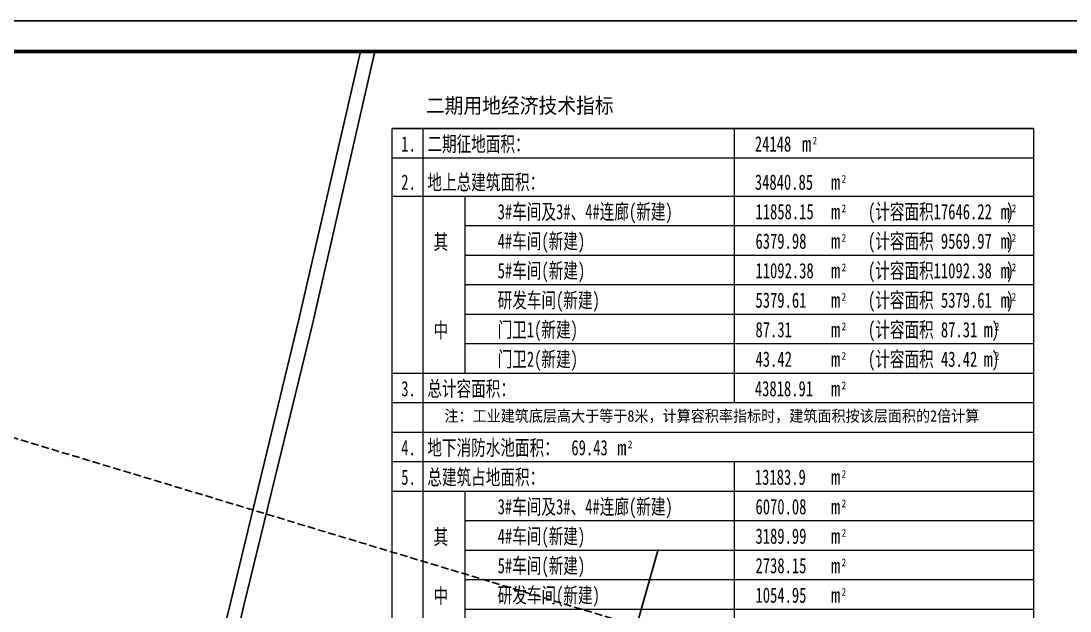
# Model space of a CAD drawing. Header units: millimetres. Extents: x 221342 to 221936, y -165780 to -165359.
# Drawn here: x 221606.5 to 221778.1, y -165455.7 to -165359.3 of the extents above; entities that cross this region are included whole.
import ezdxf

# ---------------------------------------------------------------- set-up
doc = ezdxf.new("R2010")
doc.units = ezdxf.units.MM
doc.linetypes.add('DASH', pattern=[0.35, 0.25, -0.1])
for name, color, linetype in [('COLUMN', 220, 'Continuous'), ('PUB_DIM', 3, 'Continuous'), ('SOLID_HATCH', 251, 'Continuous'), ('TK', 3, 'Continuous'), ('zt-道路', 240, 'Continuous'), ('轴网标注', 240, 'Continuous')]:
    doc.layers.add(name, color=color, linetype=linetype)
doc.styles.add('-仿宋_GB2312', font='', dxfattribs={"width": 0.8})
doc.styles.add('-黑体', font='', dxfattribs={"width": 0.7})
doc.styles.add('dim_font', font='SIMPLEX.shx', dxfattribs={"width": 0.8})
doc.styles.get('-仿宋_GB2312').set_extended_font_data('FangSong_GB2312')
doc.styles.get('-黑体').set_extended_font_data('SimHei')
doc.dimstyles.new('AXIS150', dxfattribs={"dimscale": 1.5, "dimtxt": 300, "dimasz": 1, "dimexe": 250, "dimexo": 300, "dimgap": 150, "dimtad": 1, "dimdec": 0, "dimtxsty": 'dim_font', "dimblk": '_DIMX', "dimblk1": '_DIMX', "dimblk2": '_DIMX', "dimcen": 2.5, "dimse1": 1, "dimse2": 1, "dimclrt": 9, "dimazin": 3, "dimtfac": 1, "dimtdec": 0, "dimtix": 1, "dimtmove": 2, "dimatfit": 3, "dimldrblk": '_DIMX'})

# ---------------------------------------------------------------- blocks, each defined once
blk = doc.blocks.new('_DIMX')
blk.add_line((-150, 0), (150, 0))
at = {"const_width": 50}
blk.add_lwpolyline([(-70, -70), (70, 70)], dxfattribs=at)
blk = doc.blocks.new('*D134')
at = {"layer": 'Defpoints', "color": 0, "linetype": 'Continuous', "transparency": 16777216}
for p in [(221518.44, -165443.84), (221618.07, -165468.16), (221617.02, -165471.84)]:
    blk.add_point(p, dxfattribs=at)
at = {"layer": '轴网标注', "color": 0, "linetype": 'Continuous', "lineweight": -2, "transparency": 16777216}
for p, q in [((221518.44, -165443.84), (221519.83, -165438.95)), ((221519.49, -165440.16), (221618.07, -165468.16)), ((221617.02, -165471.84), (221618.41, -165466.96))]:
    blk.add_line(p, q, dxfattribs=at)
at = {"layer": '轴网标注', "color": 0, "linetype": 'Continuous', "lineweight": -2, "transparency": 16777216, "xscale": 0.005, "yscale": 0.005, "zscale": 0.005}
for p, rotation in [((221519.49, -165440.16), 164.1427629060019), ((221618.07, -165468.16), 344.142762906002)]:
    blk.add_blockref('_DIMX', p, dxfattribs=dict(at, rotation=rotation))
at = {"layer": '轴网标注', "color": 9, "linetype": 'Continuous', "transparency": 16777216, "insert": (221569.18, -165452.76), "char_height": 1.4, "attachment_point": 5, "rotation": 344.1428, "style": '-仿宋_GB2312'}
blk.add_mtext('\\A1;102.48m', dxfattribs=at)
blk = doc.blocks.new('*D137')
at = {"layer": 'Defpoints', "color": 0, "linetype": 'Continuous', "transparency": 16777216}
for p in [(221501.36, -165438.99), (221787.01, -165512.17), (221784.92, -165519.54)]:
    blk.add_point(p, dxfattribs=at)
at = {"layer": '轴网标注', "color": 0, "linetype": 'Continuous', "lineweight": -2, "transparency": 16777216}
for p, q in [((221501.36, -165438.99), (221503.8, -165430.43)), ((221503.46, -165431.63), (221787, -165512.17)), ((221784.92, -165519.54), (221787.35, -165510.97))]:
    blk.add_line(p, q, dxfattribs=at)
at = {"layer": '轴网标注', "color": 0, "linetype": 'Continuous', "lineweight": -2, "transparency": 16777216, "xscale": 0.005, "yscale": 0.005, "zscale": 0.005}
for p, rotation in [((221503.46, -165431.63), 164.1427629060019), ((221787.01, -165512.17), 344.142762906002)]:
    blk.add_blockref('_DIMX', p, dxfattribs=dict(at, rotation=rotation))
at = {"layer": '轴网标注', "color": 9, "linetype": 'Continuous', "transparency": 16777216, "insert": (221645.63, -165470.51), "char_height": 1.4, "attachment_point": 5, "rotation": 344.1428, "style": '-仿宋_GB2312'}
blk.add_mtext('\\A1;294.77m', dxfattribs=at)

msp = doc.modelspace()

# ---------------------------------------------------------------- linework, layer by layer
at = {"layer": 'COLUMN', "color": 211, "linetype": 'DASH', "ltscale": 5, "flags": 128}
msp.add_lwpolyline([(221377.584, -165692.787), (221605.982, -165757.663), (221638.771, -165642.23), (221841.266, -165699.749), (221826.696, -165494.171), (221465.005, -165385.02)], close=True, dxfattribs=at)
at = {"layer": 'PUB_DIM', "color": 1, "lineweight": 0}
for p, q in [((221772.116, -165376.799), (221667.234, -165376.799)), ((221667.234, -165376.799), (221772.116, -165376.799)), ((221672.234, -165376.799), (221672.234, -165479.481)), ((221723.153, -165376.799), (221723.153, -165387.874)), ((221667.234, -165381.62), (221772.116, -165381.62)), ((221667.234, -165381.62), (221772.116, -165381.62)), ((221667.234, -165381.62), (221772.116, -165381.62)), ((221667.234, -165381.62), (221772.116, -165381.62)), ((221667.234, -165381.62), (221772.116, -165381.62)), ((221667.234, -165381.62), (221772.116, -165381.62)), ((221667.234, -165381.62), (221772.116, -165381.62)), ((221667.234, -165381.62), (221772.116, -165381.62)), ((221667.234, -165381.62), (221772.116, -165381.62)), ((221667.234, -165381.62), (221772.116, -165381.62)), ((221672.234, -165381.62), (221772.116, -165381.62)), ((221672.234, -165381.62), (221772.116, -165381.62)), ((221672.234, -165381.62), (221772.116, -165381.62)), ((221672.234, -165381.62), (221772.116, -165381.62)), ((221672.234, -165381.62), (221772.116, -165381.62)), ((221672.234, -165381.62), (221772.116, -165381.62)), ((221672.234, -165381.62), (221772.116, -165381.62)), ((221672.234, -165381.62), (221772.116, -165381.62)), ((221672.234, -165381.62), (221772.116, -165381.62)), ((221672.234, -165381.62), (221772.116, -165381.62)), ((221672.234, -165381.62), (221772.116, -165381.62)), ((221672.234, -165381.62), (221772.116, -165381.62)), ((221672.234, -165381.62), (221772.116, -165381.62)), ((221672.234, -165381.62), (221772.116, -165381.62)), ((221672.234, -165381.62), (221772.116, -165381.62)), ((221672.234, -165381.62), (221772.116, -165381.62)), ((221677.234, -165381.62), (221772.116, -165381.62)), ((221677.234, -165381.62), (221772.116, -165381.62)), ((221677.234, -165381.62), (221772.116, -165381.62)), ((221677.234, -165381.62), (221772.116, -165381.62)), ((221677.234, -165381.62), (221772.116, -165381.62)), ((221677.234, -165381.62), (221772.116, -165381.62)), ((221677.234, -165381.62), (221772.116, -165381.62)), ((221677.234, -165381.62), (221772.116, -165381.62)), ((221677.234, -165381.62), (221772.116, -165381.62)), ((221677.234, -165381.62), (221772.116, -165381.62)), ((221677.234, -165381.62), (221772.116, -165381.62)), ((221677.234, -165381.62), (221772.116, -165381.62)), ((221667.234, -165387.874), (221772.116, -165387.874)), ((221672.234, -165387.874), (221772.116, -165387.874)), ((221672.234, -165387.874), (221772.116, -165387.874)), ((221672.234, -165387.874), (221772.116, -165387.874)), ((221679.137, -165387.874), (221679.137, -165416.803)), ((221679.137, -165387.874), (221772.116, -165387.874)), ((221679.137, -165387.874), (221772.116, -165387.874)), ((221679.137, -165387.874), (221772.116, -165387.874)), ((221679.137, -165387.874), (221772.116, -165387.874)), ((221723.153, -165387.874), (221723.153, -165421.624)), ((221679.137, -165392.695), (221772.116, -165392.695)), ((221679.137, -165392.695), (221772.116, -165392.695)), ((221679.137, -165392.695), (221772.116, -165392.695)), ((221679.137, -165392.695), (221772.116, -165392.695)), ((221679.137, -165397.517), (221772.116, -165397.517)), ((221679.137, -165397.517), (221772.116, -165397.517)), ((221679.137, -165397.517), (221772.116, -165397.517)), ((221679.137, -165397.517), (221772.116, -165397.517)), ((221679.137, -165402.338), (221772.116, -165402.338)), ((221679.137, -165402.338), (221772.116, -165402.338)), ((221679.137, -165402.338), (221772.116, -165402.338)), ((221679.137, -165402.338), (221772.116, -165402.338)), ((221679.137, -165407.16), (221772.116, -165407.16)), ((221679.137, -165407.16), (221772.116, -165407.16)), ((221679.137, -165407.16), (221772.116, -165407.16)), ((221679.137, -165407.16), (221772.116, -165407.16)), ((221679.137, -165411.981), (221772.116, -165411.981)), ((221679.137, -165411.981), (221772.116, -165411.981)), ((221679.137, -165411.981), (221772.116, -165411.981)), ((221679.137, -165411.981), (221772.116, -165411.981)), ((221667.234, -165416.803), (221772.116, -165416.803)), ((221667.234, -165421.624), (221772.116, -165421.624)), ((221667.234, -165426.445), (221772.116, -165426.445)), ((221667.234, -165431.267), (221772.116, -165431.267)), ((221667.234, -165431.267), (221772.116, -165431.267)), ((221679.137, -165431.267), (221772.116, -165431.267)), ((221679.137, -165431.267), (221772.116, -165431.267)), ((221679.137, -165431.267), (221772.116, -165431.267)), ((221723.153, -165431.267), (221723.153, -165474.66)), ((221667.234, -165436.088), (221772.116, -165436.088)), ((221679.137, -165436.088), (221772.116, -165436.088)), ((221679.137, -165436.088), (221772.116, -165436.088)), ((221679.137, -165436.088), (221772.116, -165436.088)), ((221679.137, -165436.088), (221772.116, -165436.088)), ((221679.137, -165436.088), (221679.137, -165465.017)), ((221679.137, -165440.91), (221772.116, -165440.91)), ((221679.137, -165440.91), (221772.116, -165440.91)), ((221679.137, -165440.91), (221772.116, -165440.91)), ((221679.137, -165440.91), (221772.116, -165440.91)), ((221679.137, -165445.731), (221772.116, -165445.731)), ((221679.137, -165445.731), (221772.116, -165445.731)), ((221679.137, -165445.731), (221772.116, -165445.731)), ((221679.137, -165445.731), (221772.116, -165445.731)), ((221679.137, -165450.553), (221772.116, -165450.553)), ((221679.137, -165455.374), (221772.116, -165455.374))]:
    msp.add_line(p, q, dxfattribs=at)
msp.add_lwpolyline([(221667.234, -165479.481), (221667.234, -165376.799), (221772.116, -165376.799), (221772.116, -165479.481)], dxfattribs=at)
at = {"layer": 'SOLID_HATCH', "linetype": 'Continuous'}
msp.add_line((221679.21, -165556.676), (221710.749, -165445.642), dxfattribs=at)
at = {"layer": 'TK'}
msp.add_lwpolyline([(221341.684, -165779.755), (221936.184, -165779.755), (221936.184, -165359.255), (221341.684, -165359.255)], close=True, dxfattribs=at)
at = {"layer": 'TK', "const_width": 0.6}
msp.add_lwpolyline([(221354.184, -165774.755), (221931.184, -165774.755), (221931.184, -165364.255), (221354.184, -165364.255)], close=True, dxfattribs=at)
at = {"layer": 'zt-道路', "linetype": 'Continuous'}
for p, q in [((221662.071, -165364.239), (221651.894, -165408.266)), ((221664.425, -165364.238), (221654.182, -165408.808)), ((221651.894, -165408.266), (221640.805, -165454.35)), ((221654.182, -165408.808), (221642.977, -165454.775)), ((221640.805, -165454.35), (221633.603, -165484.097)), ((221642.977, -165454.775), (221635.858, -165484.792))]:
    msp.add_line(p, q, dxfattribs=at)

# ---------------------------------------------------------------- texts
at = {"layer": 'PUB_DIM', "color": 5, "lineweight": 0, "style": '-黑体'}
for s, height, width, p in [('二期用地经济技术指标', 2.5, 0.9, (221672.744, -165374.329)), ('1.', 2.5, 0.7, (221668.717, -165380.588)), ('m', 2.5, 0.9, (221734.231, -165380.588)), ('2', 1.25, 0.9, (221735.966, -165379.43)), ('2.', 2.5, 0.7, (221668.717, -165386.842)), ('34840.85', 2.5, 0.7, (221726.534, -165386.842)), ('2', 1.25, 0.9, (221740.713, -165385.684)), ('m', 2.5, 0.9, (221738.978, -165386.842)), ('m', 2.5, 0.9, (221738.978, -165391.663)), ('2', 1.25, 0.9, (221740.713, -165390.506)), ('m', 2.5, 0.9, (221766.693, -165391.663)), ('2', 1.25, 0.9, (221768.511, -165390.506)), ('其', 2.5, 0.7, (221674.011, -165396.601)), ('m', 2.5, 0.9, (221738.978, -165396.485)), ('2', 1.25, 0.9, (221740.713, -165395.327)), ('m', 2.5, 0.9, (221766.693, -165396.485)), ('2', 1.25, 0.9, (221768.511, -165395.327)), ('m', 2.5, 0.9, (221738.978, -165401.306)), ('2', 1.25, 0.9, (221740.713, -165400.149)), ('m', 2.5, 0.9, (221766.693, -165401.306)), ('2', 1.25, 0.9, (221768.511, -165400.149)), ('2', 1.25, 0.9, (221740.713, -165404.97)), ('2', 1.25, 0.9, (221768.511, -165404.97)), ('m', 2.5, 0.9, (221738.978, -165406.128)), ('m', 2.5, 0.9, (221766.693, -165406.128)), ('中', 2.5, 0.7, (221674.011, -165411.065)), ('2', 1.25, 0.9, (221740.713, -165409.792)), ('2', 1.25, 0.9, (221765.739, -165409.792)), ('m', 2.5, 0.9, (221738.978, -165410.949)), ('m', 2.5, 0.9, (221763.922, -165410.949)), ('m', 2.5, 0.9, (221738.978, -165415.77)), ('2', 1.25, 0.9, (221740.713, -165414.613)), ('m', 2.5, 0.9, (221763.922, -165415.77)), ('2', 1.25, 0.9, (221765.739, -165414.613)), ('3.', 2.5, 0.7, (221668.717, -165420.592)), ('43818.91', 2.5, 0.7, (221726.534, -165420.592)), ('m', 2.5, 0.9, (221738.978, -165420.592)), ('2', 1.25, 0.9, (221740.713, -165419.434)), ('注：工业建筑底层高大于等于8米，计算容积率指标时，建筑面积按该层面积的2倍计算', 1.875, 0.9, (221675.774, -165424.736)), ('4.', 2.5, 0.7, (221668.717, -165430.235)), ('m', 2.5, 0.9, (221704.014, -165430.235)), ('2', 1.25, 0.9, (221705.749, -165429.077)), ('5.', 2.5, 0.7, (221668.717, -165435.056)), ('总建筑占地面积：', 2.5, 0.7, (221672.991, -165435.056)), ('13183.9', 2.5, 0.7, (221726.534, -165435.056)), ('2', 1.25, 0.9, (221740.713, -165433.899)), ('m', 2.5, 0.9, (221738.978, -165435.056)), ('m', 2.5, 0.9, (221738.978, -165439.878)), ('2', 1.25, 0.9, (221740.713, -165438.72)), ('其', 2.5, 0.7, (221674.011, -165444.815)), ('m', 2.5, 0.9, (221738.978, -165444.699)), ('2', 1.25, 0.9, (221740.713, -165443.542)), ('m', 2.5, 0.9, (221738.978, -165449.52)), ('2', 1.25, 0.9, (221740.713, -165448.363)), ('中', 2.5, 0.7, (221674.011, -165454.458)), ('m', 2.5, 0.9, (221738.978, -165454.342)), ('2', 1.25, 0.9, (221740.713, -165453.184))]:
    msp.add_text(s, height=height, dxfattribs=dict(at, width=width)).set_placement(p)
at = {"layer": 'PUB_DIM', "color": 7, "lineweight": 0, "style": '-黑体', "width": 0.7}
for s, p in [('二期征地面积：', (221672.991, -165380.588)), ('24148', (221726.534, -165380.588)), ('地上总建筑面积：', (221672.991, -165386.842)), ('3#车间及3#、4#连廊(新建)', (221684.484, -165391.663)), ('4#车间(新建)', (221684.484, -165396.485)), ('5#车间(新建)', (221684.484, -165401.306)), ('研发车间(新建)', (221684.484, -165406.128)), ('5379.61', (221726.639, -165406.128)), ('(计容面积 5379.61  )', (221745.028, -165406.128)), ('门卫1(新建)', (221684.484, -165410.949)), ('87.31', (221726.639, -165410.949)), ('(计容面积 87.31  )', (221745.028, -165410.949)), ('门卫2(新建)', (221684.484, -165415.77)), ('43.42', (221726.639, -165415.77)), ('(计容面积 43.42  )', (221745.028, -165415.77)), ('总计容面积：', (221672.991, -165420.592)), ('地下消防水池面积：', (221672.991, -165430.235)), ('69.43', (221696.531, -165430.235)), ('3#车间及3#、4#连廊(新建)', (221684.484, -165439.878)), ('6070.08', (221726.639, -165439.878)), ('4#车间(新建)', (221684.484, -165444.699)), ('3189.99', (221726.639, -165444.699)), ('5#车间(新建)', (221684.484, -165449.52)), ('2738.15', (221726.639, -165449.52)), ('研发车间(新建)', (221684.484, -165454.342)), ('1054.95', (221726.639, -165454.342))]:
    msp.add_text(s, height=2.5, dxfattribs=at).set_placement(p)
at = {"layer": 'PUB_DIM', "color": 6, "lineweight": 0, "style": '-黑体', "width": 0.7}
for s, p in [('11858.15', (221726.639, -165391.663)), ('(计容面积17646.22  )', (221745.028, -165391.663)), ('6379.98', (221726.639, -165396.485)), ('(计容面积 9569.97  )', (221745.028, -165396.485)), ('(计容面积11092.38  )', (221745.028, -165401.306)), ('11092.38', (221726.639, -165401.306))]:
    msp.add_text(s, height=2.5, dxfattribs=at).set_placement(p)

# ---------------------------------------------------------------- dimensions: what is measured, and where the dimension line sits
at = {"layer": '轴网标注', "color": 77, "linetype": 'Continuous'}
for base, p1, p2, picture, middle in [((221787.009, -165512.174), (221501.364, -165438.992), (221784.918, -165519.536), '*D137', (221645.628, -165470.507)), ((221618.07, -165468.158), (221518.442, -165443.843), (221617.023, -165471.845), '*D134', (221569.176, -165452.762))]:
    dim = msp.add_linear_dim(base=base, p1=p1, p2=p2, angle=344.14276, dimstyle='AXIS150', override={"dimscale": 0.005, "dimtxt": 280, "dimexo": 0, "dimdec": 2, "dimpost": 'm', "dimtxsty": '-仿宋_GB2312', "dimsah": 1, "dimse1": 0, "dimse2": 0}, dxfattribs=at)
    dim.commit()
    dim.dimension.update_dxf_attribs({"geometry": picture, "text_midpoint": middle})

doc.saveas('drawing.dxf')
